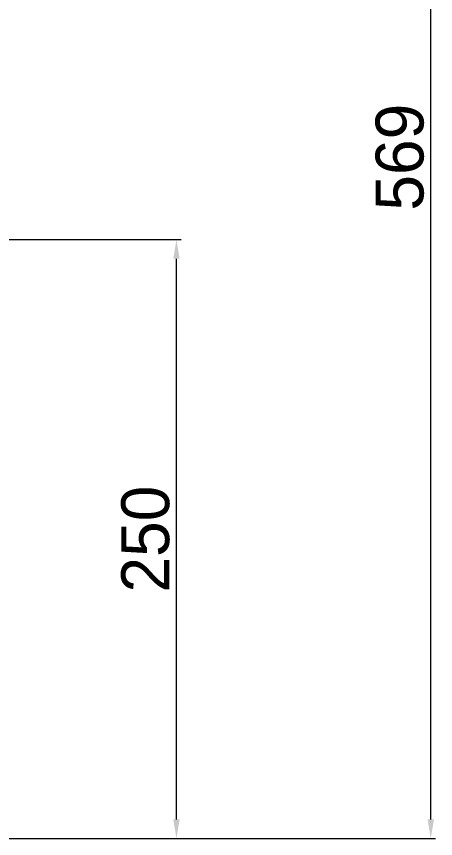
# Model space of a CAD drawing. Extents: x 8896 to 12055, y -91 to 2224.
# Drawn here: x 10011.1 to 10186.1, y 1468.7 to 1811.8 of the extents above; entities that cross this region are included whole.
import ezdxf

# ---------------------------------------------------------------- set-up
doc = ezdxf.new("R2010")
doc.units = 0
doc.header["$LTSCALE"] = 10
doc.header["$MEASUREMENT"] = 0
doc.header["$PDMODE"] = 3
doc.header["$PDSIZE"] = -10
doc.layers.get('0').update_dxf_attribs({"linetype": 'CONTINUOUS'})
doc.layers.get('DEFPOINTS').update_dxf_attribs({"linetype": 'CONTINUOUS'})
doc.styles.add('Daelim Dimension', font='')
doc.styles.get('Daelim Dimension').set_extended_font_data('나눔고딕')
doc.dimstyles.new('DEFAULT', dxfattribs={"dimscale": 2, "dimtxt": 2, "dimasz": 2, "dimexe": 0, "dimexo": 2, "dimgap": 1, "dimtad": 1, "dimdec": 1, "dimzin": 9, "dimdsep": 46, "dimtxsty": 'Daelim Dimension', "dimcen": 0.5, "dimclrd": 5, "dimclre": 5, "dimclrt": 256, "dimadec": 1, "dimazin": 0, "dimtfac": 1, "dimtdec": 1, "dimtix": 1, "dimtmove": 0, "dimatfit": 3, "dimfxl": 1, "dimtolj": 1, "dimtzin": 1, "dimlwd": 9, "dimlwe": 9, "dimarcsym": 0})

# ---------------------------------------------------------------- blocks, each defined once
blk = doc.blocks.new('*D16')
at = {"color": 5, "lineweight": 9, "ltscale": 0.5, "transparency": 16777216}
for p, q in [((9885.81, 1718.67), (10079.9, 1718.67)), ((10077.9, 1476.67), (10077.9, 1710.67)), ((9885.81, 1468.67), (10079.9, 1468.67))]:
    blk.add_line(p, q, dxfattribs=at)
at = {"color": 5, "ltscale": 0.5, "transparency": 16777216}
for points in [[(10076.57, 1710.67), (10079.23, 1710.67), (10077.9, 1718.67)], [(10076.57, 1476.67), (10079.23, 1476.67), (10077.9, 1468.67)]]:
    blk.add_solid(points, dxfattribs=at)
at = {"layer": 'DEFPOINTS', "color": 0, "ltscale": 0.5, "transparency": 16777216}
for p in [(9881.81, 1718.67), (10077.9, 1718.67), (9881.81, 1468.67)]:
    blk.add_point(p, dxfattribs=at)
at = {"color": 7, "ltscale": 0.5, "transparency": 16777216, "insert": (10065.01, 1593.67), "char_height": 20, "attachment_point": 5, "rotation": 90, "style": 'Daelim Dimension'}
blk.add_mtext('\\A1;250', dxfattribs=at)
blk = doc.blocks.new('*D24')
at = {"color": 5, "lineweight": 9, "ltscale": 0.5, "transparency": 16777216}
for p, q in [((10020.76, 2037.53), (10186.06, 2037.53)), ((10184.06, 1476.67), (10184.06, 2029.53)), ((9885.81, 1468.67), (10186.06, 1468.67))]:
    blk.add_line(p, q, dxfattribs=at)
at = {"color": 5, "ltscale": 0.5, "transparency": 16777216}
for points in [[(10182.73, 2029.53), (10185.4, 2029.53), (10184.06, 2037.53)], [(10182.73, 1476.67), (10185.4, 1476.67), (10184.06, 1468.67)]]:
    blk.add_solid(points, dxfattribs=at)
at = {"layer": 'DEFPOINTS', "color": 0, "ltscale": 0.5, "transparency": 16777216}
for p in [(10016.76, 2037.53), (10184.06, 2037.53), (9881.81, 1468.67)]:
    blk.add_point(p, dxfattribs=at)
at = {"color": 7, "ltscale": 0.5, "transparency": 16777216, "insert": (10171.18, 1753.1), "char_height": 20, "attachment_point": 5, "rotation": 90, "style": 'Daelim Dimension'}
blk.add_mtext('\\A1;569', dxfattribs=at)

msp = doc.modelspace()

# ---------------------------------------------------------------- dimensions: what is measured, and where the dimension line sits
at = {"color": 5, "ltscale": 0.5}
for base, p2, picture, middle in [((10184.06, 2037.53), (10016.76, 2037.53), '*D24', (10171.18, 1753.1)), ((10077.9, 1718.67), (9881.81, 1718.67), '*D16', (10065.01, 1593.67))]:
    dim = msp.add_linear_dim(base=base, p1=(9881.81, 1468.67), p2=p2, angle=90, dimstyle='DEFAULT', override={"dimtxt": 10, "dimasz": 4, "dimexe": 1, "dimdec": 0, "dimclrt": 7}, dxfattribs=at)
    dim.commit()
    dim.dimension.update_dxf_attribs({"geometry": picture, "text_midpoint": middle})

doc.saveas('drawing.dxf')
